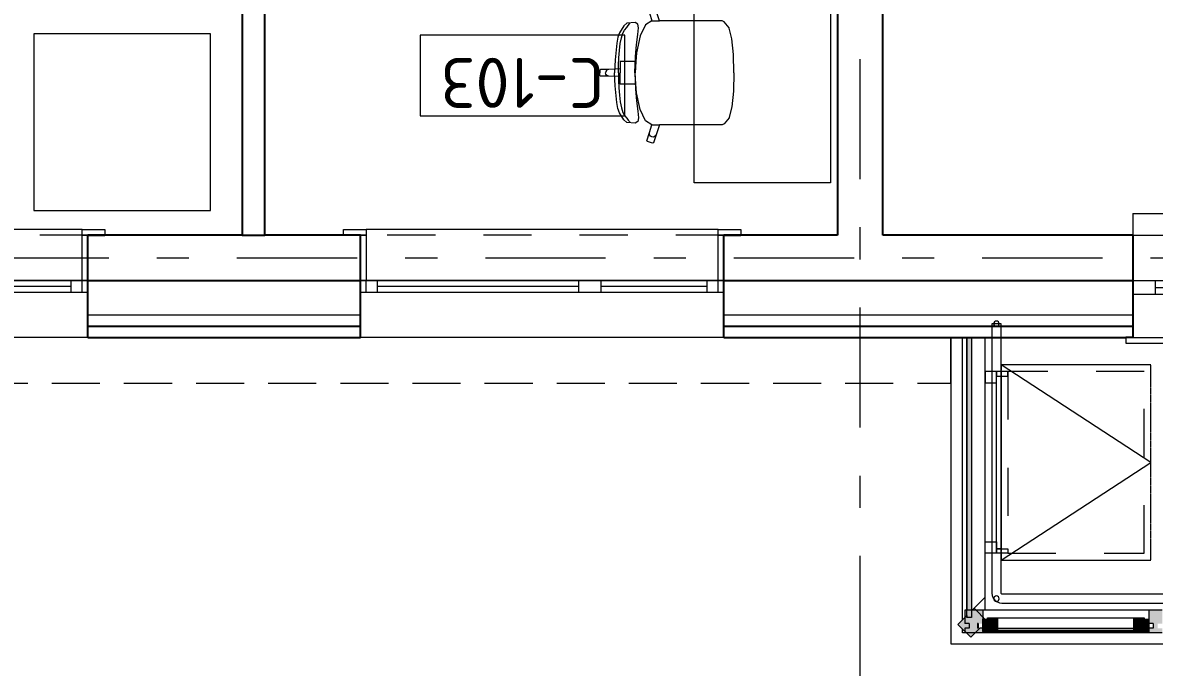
# Model space of a CAD drawing. Header units: millimetres. Extents: x 18162 to 3540582, y 72188 to 247925.
# Drawn here: x 659825 to 664806, y 76843 to 79682 of the extents above; entities that cross this region are included whole.
import ezdxf
from ezdxf.enums import TextEntityAlignment as Align

# ---------------------------------------------------------------- set-up
doc = ezdxf.new("R2010")
doc.units = ezdxf.units.MM
doc.header["$MEASUREMENT"] = 0
doc.set_wipeout_variables(frame=1)
for name, pattern in [('Dashed', [423.333333, 211.666667, -211.666667]), ('Double Dashed', [1093.611073, 529.166651, -211.666656, 141.111112, -211.666656]), ('Hidden Line', [317.5, 211.666667, -105.833333]), ('STYLE_01', [0.416641, 0.208282, -0.208359]), ('Wipeout_Contour', [1000, 0, -1000])]:
    doc.linetypes.add(name, pattern=pattern)
for name, color, linetype in [('Archicad Windows', 7, 'Continuous'), ('Archicad Zone Stamps', 7, 'Continuous'), ('Drawing & Figure', 7, 'Continuous'), ('Finish - Wall', 7, 'Continuous'), ('Interior - Furniture', 7, 'Continuous'), ('Interior - Stair & Railing', 7, 'Continuous'), ('Model Unit - Zone A', 7, 'Continuous'), ('Structural - Bearing', 7, 'Continuous'), ('Structural - Grid', 7, 'Continuous')]:
    doc.layers.add(name, color=color, linetype=linetype)
doc.styles.add('GENERATED_STYLE_2', font='')
doc.styles.add('GENERATED_STYLE_3', font='', dxfattribs={"width": 0.8})
doc.styles.get('GENERATED_STYLE_2').set_extended_font_data('ISOCPEUR MON')
doc.styles.get('GENERATED_STYLE_3').set_extended_font_data('ISOCPEUR MON')

# ---------------------------------------------------------------- blocks, each defined once
blk = doc.blocks.new('Унтлагын өрөө_C-103_77_3', base_point=(662024.8, 80483.1))
at = {"layer": 'Archicad Zone Stamps', "color": 7, "linetype": 'Continuous', "lineweight": 5}
for p, q in [((662474.8, 79626.1), (661574.8, 79626.1)), ((661574.8, 79626.1), (661574.8, 79271.3)), ((662474.8, 79271.3), (662474.8, 79626.1)), ((661574.8, 79271.3), (662474.8, 79271.3))]:
    blk.add_line(p, q, dxfattribs=at)
at = {"layer": 'Archicad Zone Stamps', "color": 7, "lineweight": 5, "style": 'GENERATED_STYLE_2'}
for tag, p in [('DUMMY_861', (661662.5, 79306.8)), ('ROOM_NUMBER', (662024.8, 79306.8))]:
    blk.add_attdef(tag, text='', height=220, rotation=180, dxfattribs=at).set_placement(p, align=Align.TOP_CENTER)
blk = doc.blocks.new('Window with Sidelight 27[51]_3', base_point=(636137.8, 0))
at = {"layer": 'Archicad Windows', "color": 7, "linetype": 'Continuous', "lineweight": 13}
for p, q in [((661236.3, 78745.7), (661236.3, 78770.7)), ((661236.3, 78770.7), (661336.3, 78770.7)), ((662886.3, 78770.7), (661336.3, 78770.7)), ((661336.3, 78770.7), (661336.3, 78745.7)), ((662886.3, 78770.7), (662986.3, 78770.7)), ((662886.3, 78745.7), (662886.3, 78770.7)), ((662986.3, 78770.7), (662986.3, 78745.7)), ((661336.3, 78745.7), (661236.3, 78745.7)), ((661311.3, 78745.7), (661236.3, 78745.7)), ((661311.3, 78745.7), (661236.3, 78745.7)), ((661311.3, 78545.7), (661311.3, 78745.7)), ((661311.3, 78745.7), (661336.3, 78745.7)), ((661311.3, 78545.7), (661311.3, 78745.7)), ((661311.3, 78545.7), (661311.3, 78745.7)), ((661336.3, 78745.7), (661336.3, 78545.7)), ((662886.3, 78545.7), (662886.3, 78745.7)), ((662886.3, 78745.7), (662911.3, 78745.7)), ((662986.3, 78745.7), (662886.3, 78745.7)), ((662911.3, 78745.7), (662911.3, 78545.7)), ((662911.3, 78545.7), (662911.3, 78745.7)), ((662911.3, 78545.7), (662911.3, 78745.7)), ((662911.3, 78745.7), (662986.3, 78745.7)), ((662911.3, 78745.7), (662986.3, 78745.7)), ((661336.3, 78545.7), (661311.3, 78545.7)), ((661336.3, 78545.7), (661311.3, 78545.7)), ((661311.3, 78495.7), (661311.3, 78545.7)), ((661311.3, 78495.7), (661311.3, 78545.7)), ((661386.3, 78545.7), (661336.3, 78545.7)), ((661336.3, 78495.7), (661336.3, 78545.7)), ((661386.3, 78495.7), (661386.3, 78545.7)), ((662271.3, 78545.7), (661386.3, 78545.7)), ((662271.3, 78520.7), (661386.3, 78520.7)), ((662321.3, 78545.7), (662271.3, 78545.7)), ((662271.3, 78545.7), (662271.3, 78495.7)), ((662371.3, 78545.7), (662321.3, 78545.7)), ((662371.3, 78495.7), (662371.3, 78545.7)), ((662836.3, 78545.7), (662371.3, 78545.7)), ((662836.3, 78520.7), (662371.3, 78520.7)), ((662886.3, 78545.7), (662836.3, 78545.7)), ((662836.3, 78545.7), (662836.3, 78495.7)), ((662911.3, 78545.7), (662886.3, 78545.7)), ((662911.3, 78545.7), (662886.3, 78545.7)), ((662886.3, 78495.7), (662886.3, 78545.7)), ((662911.3, 78495.7), (662911.3, 78545.7)), ((662911.3, 78495.7), (662911.3, 78545.7)), ((661311.3, 78495.7), (661336.3, 78495.7)), ((661311.3, 78395.7), (661311.3, 78495.7)), ((661336.3, 78495.7), (661386.3, 78495.7)), ((661386.3, 78495.7), (662271.3, 78495.7)), ((662271.3, 78495.7), (662321.3, 78495.7)), ((662321.3, 78495.7), (662371.3, 78495.7)), ((662371.3, 78495.7), (662836.3, 78495.7)), ((662836.3, 78495.7), (662886.3, 78495.7)), ((662886.3, 78495.7), (662911.3, 78495.7)), ((662911.3, 78395.7), (662911.3, 78495.7)), ((661311.3, 78345.7), (661311.3, 78395.7)), ((662911.3, 78345.7), (662911.3, 78395.7)), ((661311.3, 78295.7), (661311.3, 78345.7)), ((662911.3, 78295.7), (662911.3, 78345.7)), ((662911.3, 78295.7), (661311.3, 78295.7))]:
    blk.add_line(p, q, dxfattribs=at)
at = {"layer": 'Archicad Windows', "color": 7, "linetype": 'Dashed', "lineweight": 13}
blk.add_line((662911.3, 78745.7), (661311.3, 78745.7), dxfattribs=at)
blk = doc.blocks.new('Window with Sidelight 27[52]_3', base_point=(636137.8, 0))
at = {"layer": 'Archicad Windows', "color": 7, "linetype": 'Continuous', "lineweight": 13}
for p, q in [((657836.3, 78745.7), (657836.3, 78770.7)), ((657836.3, 78770.7), (657936.3, 78770.7)), ((660086.3, 78770.7), (657936.3, 78770.7)), ((657936.3, 78770.7), (657936.3, 78745.7)), ((660086.3, 78770.7), (660186.3, 78770.7)), ((660086.3, 78745.7), (660086.3, 78770.7)), ((660186.3, 78770.7), (660186.3, 78745.7)), ((657936.3, 78745.7), (657836.3, 78745.7)), ((657911.3, 78745.7), (657836.3, 78745.7)), ((657911.3, 78745.7), (657836.3, 78745.7)), ((657911.3, 78545.7), (657911.3, 78745.7)), ((657911.3, 78745.7), (657936.3, 78745.7)), ((657911.3, 78545.7), (657911.3, 78745.7)), ((657911.3, 78545.7), (657911.3, 78745.7)), ((657936.3, 78745.7), (657936.3, 78545.7)), ((660086.3, 78545.7), (660086.3, 78745.7)), ((660086.3, 78745.7), (660111.3, 78745.7)), ((660186.3, 78745.7), (660086.3, 78745.7)), ((660111.3, 78745.7), (660111.3, 78545.7)), ((660111.3, 78545.7), (660111.3, 78745.7)), ((660111.3, 78545.7), (660111.3, 78745.7)), ((660111.3, 78745.7), (660186.3, 78745.7)), ((660111.3, 78745.7), (660186.3, 78745.7)), ((657936.3, 78545.7), (657911.3, 78545.7)), ((657936.3, 78545.7), (657911.3, 78545.7)), ((657911.3, 78495.7), (657911.3, 78545.7)), ((657911.3, 78495.7), (657911.3, 78545.7)), ((657986.3, 78545.7), (657936.3, 78545.7)), ((657936.3, 78495.7), (657936.3, 78545.7)), ((657986.3, 78495.7), (657986.3, 78545.7)), ((659446.3, 78545.7), (657986.3, 78545.7)), ((659446.3, 78520.7), (657986.3, 78520.7)), ((659496.3, 78545.7), (659446.3, 78545.7)), ((659446.3, 78545.7), (659446.3, 78495.7)), ((659546.3, 78545.7), (659496.3, 78545.7)), ((659546.3, 78495.7), (659546.3, 78545.7)), ((660036.3, 78545.7), (659546.3, 78545.7)), ((660036.3, 78520.7), (659546.3, 78520.7)), ((660086.3, 78545.7), (660036.3, 78545.7)), ((660036.3, 78545.7), (660036.3, 78495.7)), ((660111.3, 78545.7), (660086.3, 78545.7)), ((660111.3, 78545.7), (660086.3, 78545.7)), ((660086.3, 78495.7), (660086.3, 78545.7)), ((660111.3, 78495.7), (660111.3, 78545.7)), ((660111.3, 78495.7), (660111.3, 78545.7)), ((657911.3, 78495.7), (657936.3, 78495.7)), ((657911.3, 78395.7), (657911.3, 78495.7)), ((657936.3, 78495.7), (657986.3, 78495.7)), ((657986.3, 78495.7), (659446.3, 78495.7)), ((659446.3, 78495.7), (659496.3, 78495.7)), ((659496.3, 78495.7), (659546.3, 78495.7)), ((659546.3, 78495.7), (660036.3, 78495.7)), ((660036.3, 78495.7), (660086.3, 78495.7)), ((660086.3, 78495.7), (660111.3, 78495.7)), ((660111.3, 78395.7), (660111.3, 78495.7)), ((657911.3, 78345.7), (657911.3, 78395.7)), ((660111.3, 78345.7), (660111.3, 78395.7)), ((657911.3, 78295.7), (657911.3, 78345.7)), ((660111.3, 78295.7), (660111.3, 78345.7)), ((660111.3, 78295.7), (657911.3, 78295.7))]:
    blk.add_line(p, q, dxfattribs=at)
at = {"layer": 'Archicad Windows', "color": 7, "linetype": 'Dashed', "lineweight": 13}
blk.add_line((660111.3, 78745.7), (657911.3, 78745.7), dxfattribs=at)
blk = doc.blocks.new('Terrace Door 01 27[53]_3', base_point=(636137.8, 0))
at = {"layer": 'Archicad Windows', "color": 7, "linetype": 'Continuous', "lineweight": 13}
for p, q in [((666831.3, 78565.7), (666831.3, 79255.7)), ((664711.3, 78840.7), (666061.3, 78840.7)), ((664711.3, 78840.7), (664711.3, 78745.7)), ((666061.3, 78840.7), (666061.3, 78545.7)), ((666911.3, 78840.7), (666061.3, 78840.7)), ((666911.3, 78840.7), (666911.3, 78745.7)), ((666221.3, 78505.7), (666221.3, 78565.7)), ((666751.3, 78505.7), (666751.3, 78565.7)), ((664711.3, 78545.7), (664811.3, 78545.7)), ((664711.3, 78545.7), (664711.3, 78485.7)), ((664811.3, 78485.7), (664811.3, 78545.7)), ((664811.3, 78545.7), (666061.3, 78545.7)), ((664811.3, 78515.7), (666061.3, 78515.7)), ((666061.3, 78485.7), (666061.3, 78545.7)), ((666061.3, 78545.7), (666141.3, 78545.7)), ((666221.3, 78535.7), (666751.3, 78535.7)), ((666911.3, 78545.7), (666831.3, 78545.7)), ((666911.3, 78545.7), (666911.3, 78485.7)), ((664711.3, 78485.7), (666911.3, 78485.7)), ((666061.3, 78485.7), (666061.3, 78270.7)), ((666061.3, 78485.7), (666061.3, 78270.7)), ((666161.3, 78485.7), (666161.3, 78505.7)), ((666811.3, 78485.7), (666811.3, 78505.7)), ((664681.3, 78295.7), (664681.3, 78270.7)), ((664681.3, 78270.7), (666061.3, 78270.7)), ((666941.3, 78270.7), (666061.3, 78270.7)), ((666941.3, 78295.7), (666941.3, 78270.7))]:
    blk.add_line(p, q, dxfattribs=at)
at = {"layer": 'Archicad Windows', "color": 7, "linetype": 'Dashed', "lineweight": 13}
for p, q in [((664711.3, 78745.7), (666061.3, 78745.7)), ((664711.3, 78295.7), (666061.3, 78295.7))]:
    blk.add_line(p, q, dxfattribs=at)
at = {"layer": 'Archicad Windows', "color": 7, "linetype": 'Continuous', "lineweight": 13, "flags": 128}
for points in [[(666141.3, 78505.7), (666141.3, 78565.7), (666221.3, 78565.7), (666221.3, 78505.7)], [(666221.3, 78505.7), (666221.3, 78565.7), (666751.3, 78565.7), (666751.3, 78505.7)], [(666751.3, 78505.7), (666751.3, 78565.7), (666831.3, 78565.7), (666831.3, 78505.7)]]:
    blk.add_lwpolyline(points, close=True, dxfattribs=at)
at = {"layer": 'Archicad Windows', "color": 7, "linetype": 'Continuous', "lineweight": 13}
blk.add_arc((666831.3, 78565.7), 690, 90, 180, dxfattribs=at)
blk = doc.blocks.new('Office Workstation Solo 27[301]_3', base_point=(663381.3, 79945.7))
at = {"layer": 'Interior - Furniture', "color": 7, "linetype": 'Continuous', "lineweight": 5}
for p, q in [((662574.7, 79763.2), (662572.7, 79759.4)), ((662572.7, 79759.4), (662584.1, 79724)), ((662597.4, 79770.7), (662574.7, 79763.2)), ((662601.2, 79768.7), (662597.4, 79770.7)), ((662612.6, 79733.3), (662601.2, 79768.7)), ((662585, 79735.5), (662583.5, 79729.8)), ((662583.5, 79729.8), (662584.1, 79724)), ((662584.1, 79724), (662593.8, 79689.8)), ((662588.6, 79740.1), (662585, 79735.5)), ((662593.7, 79743), (662588.6, 79740.1)), ((662599.5, 79743.7), (662593.7, 79743)), ((662605.2, 79742.1), (662599.5, 79743.7)), ((662609.7, 79738.5), (662605.2, 79742.1)), ((662612.6, 79733.3), (662609.7, 79738.5)), ((662628.3, 79689.9), (662612.6, 79733.3)), ((662471.6, 79668.2), (662451.5, 79637.2)), ((662484.8, 79678.8), (662471.6, 79668.2)), ((662474, 79648.7), (662484, 79660.4)), ((662484, 79660.4), (662490.2, 79669.4)), ((662520.9, 79682.1), (662484.8, 79678.8)), ((662490.2, 79669.4), (662495.3, 79675.7)), ((662495.3, 79675.7), (662498, 79679.4)), ((662532.4, 79675.4), (662520.9, 79682.1)), ((662535.5, 79658.1), (662532.4, 79675.4)), ((662566, 79672.5), (662542.2, 79622.8)), ((662593.8, 79689.8), (662566, 79672.5)), ((662594, 79689.9), (662593.8, 79689.8)), ((662594, 79689.9), (662628.3, 79689.9)), ((662837.4, 79689.9), (662628.3, 79689.9)), ((662873.5, 79689.9), (662837.4, 79689.9)), ((662904.5, 79689.9), (662873.5, 79689.9)), ((662913.1, 79685.4), (662904.5, 79689.9)), ((662934.3, 79658.6), (662913.1, 79685.4)), ((662935.1, 79656.5), (662934.3, 79658.6)), ((662444.3, 79617.3), (662439.5, 79591.4)), ((662451.5, 79637.2), (662444.3, 79617.3)), ((662455.1, 79589.2), (662460, 79615.1)), ((662460, 79615.1), (662466.3, 79635.5)), ((662466.3, 79635.5), (662474, 79648.7)), ((662542.2, 79622.8), (662526.3, 79548.4)), ((662527, 79583.9), (662532.9, 79629.2)), ((662532.9, 79629.2), (662535.5, 79658.1)), ((662945.8, 79610.5), (662935.1, 79656.5)), ((662953, 79541.8), (662945.8, 79610.5)), ((662439.5, 79591.4), (662432.5, 79518.2)), ((662448.8, 79526.8), (662451.4, 79559.2)), ((662451.4, 79559.2), (662455.1, 79589.2)), ((662522.4, 79533), (662527, 79583.9)), ((662432.5, 79518.2), (662430.3, 79460.7)), ((662447.4, 79493.4), (662448.8, 79526.8)), ((662485.2, 79511), (662455.3, 79511)), ((662455.3, 79511), (662455.3, 79477.6)), ((662523.9, 79511), (662485.2, 79511)), ((662520.1, 79460.7), (662522.4, 79533)), ((662523.9, 79511), (662520.7, 79460.7)), ((662526.3, 79548.4), (662523.9, 79511)), ((662953.1, 79540.7), (662953, 79541.8)), ((662955.5, 79460.7), (662953.1, 79540.7)), ((662368.5, 79475.8), (662365.5, 79472.7)), ((662365.5, 79472.7), (662365.5, 79460.7)), ((662365.5, 79448.6), (662365.5, 79460.7)), ((662405.4, 79475.8), (662368.5, 79475.8)), ((662391.6, 79466.4), (662390.5, 79460.7)), ((662391.6, 79454.9), (662390.5, 79460.7)), ((662394.9, 79471.3), (662391.6, 79466.4)), ((662399.7, 79474.6), (662394.9, 79471.3)), ((662405.4, 79475.8), (662399.7, 79474.6)), ((662455.3, 79477.6), (662405.4, 79475.8)), ((662432.5, 79403.2), (662430.3, 79460.7)), ((662446.9, 79460.7), (662447.4, 79493.4)), ((662446.9, 79460.7), (662447.4, 79428)), ((662455.3, 79477.6), (662455.3, 79460.7)), ((662455.3, 79443.8), (662455.3, 79460.7)), ((662520.1, 79460.7), (662522.4, 79388.4)), ((662523.9, 79410.4), (662520.7, 79460.7)), ((662955.5, 79460.7), (662953.1, 79380.6)), ((662368.5, 79445.6), (662365.5, 79448.6)), ((662405.4, 79445.6), (662368.5, 79445.6)), ((662394.9, 79450), (662391.6, 79454.9)), ((662399.7, 79446.7), (662394.9, 79450)), ((662405.4, 79445.6), (662399.7, 79446.7)), ((662455.3, 79443.8), (662405.4, 79445.6)), ((662447.4, 79428), (662448.8, 79394.6)), ((662455.3, 79410.4), (662455.3, 79443.8)), ((662485.2, 79410.4), (662455.3, 79410.4)), ((662523.9, 79410.4), (662485.2, 79410.4)), ((662526.3, 79372.9), (662523.9, 79410.4)), ((662439.5, 79330), (662432.5, 79403.2)), ((662448.8, 79394.6), (662451.4, 79362.1)), ((662451.4, 79362.1), (662455.1, 79332.2)), ((662522.4, 79388.4), (662527, 79337.4)), ((662542.2, 79298.6), (662526.3, 79372.9)), ((662953, 79379.6), (662945.8, 79310.8)), ((662953.1, 79380.6), (662953, 79379.6)), ((662444.3, 79304.1), (662439.5, 79330)), ((662455.1, 79332.2), (662460, 79306.2)), ((662527, 79337.4), (662532.9, 79292.1)), ((662945.8, 79310.8), (662935.1, 79264.9)), ((662451.5, 79284.1), (662444.3, 79304.1)), ((662471.6, 79253.1), (662451.5, 79284.1)), ((662460, 79306.2), (662466.3, 79285.9)), ((662466.3, 79285.9), (662474, 79272.7)), ((662474, 79272.7), (662484, 79260.9)), ((662484, 79260.9), (662490.2, 79251.9)), ((662535.5, 79263.2), (662532.4, 79246)), ((662532.9, 79292.1), (662535.5, 79263.2)), ((662566, 79248.9), (662542.2, 79298.6)), ((662934.3, 79262.8), (662913.1, 79235.9)), ((662935.1, 79264.9), (662934.3, 79262.8)), ((662484.8, 79242.6), (662471.6, 79253.1)), ((662520.9, 79239.3), (662484.8, 79242.6)), ((662490.2, 79251.9), (662495.3, 79245.7)), ((662495.3, 79245.7), (662498, 79241.9)), ((662532.4, 79246), (662520.9, 79239.3)), ((662593.8, 79231.5), (662566, 79248.9)), ((662584.1, 79197.4), (662593.8, 79231.5)), ((662594, 79231.4), (662593.8, 79231.5)), ((662594, 79231.4), (662628.3, 79231.4)), ((662628.3, 79231.4), (662612.6, 79188)), ((662837.4, 79231.4), (662628.3, 79231.4)), ((662873.5, 79231.4), (662837.4, 79231.4)), ((662904.5, 79231.4), (662873.5, 79231.4)), ((662913.1, 79235.9), (662904.5, 79231.4)), ((662572.7, 79161.9), (662584.1, 79197.4)), ((662574.7, 79158.1), (662572.7, 79161.9)), ((662583.5, 79191.5), (662584.1, 79197.4)), ((662585, 79185.8), (662583.5, 79191.5)), ((662588.6, 79181.2), (662585, 79185.8)), ((662593.7, 79178.3), (662588.6, 79181.2)), ((662599.5, 79177.6), (662593.7, 79178.3)), ((662605.2, 79179.2), (662599.5, 79177.6)), ((662612.6, 79188), (662601.2, 79152.6)), ((662609.7, 79182.9), (662605.2, 79179.2)), ((662612.6, 79188), (662609.7, 79182.9)), ((662597.4, 79150.7), (662574.7, 79158.1)), ((662601.2, 79152.6), (662597.4, 79150.7))]:
    blk.add_line(p, q, dxfattribs=at)
at = {"layer": 'Interior - Furniture', "color": 7, "linetype": 'Continuous', "lineweight": 5, "flags": 128}
blk.add_lwpolyline([(663381.3, 79945.7), (663381.3, 78975.7), (662781.3, 78975.7), (662781.3, 79945.7)], close=True, dxfattribs=at)
blk = doc.blocks.new('Coffee Table 04 27[306]_3', base_point=(659873.2, 78855.2))
at = {"layer": 'Interior - Furniture', "color": 7, "linetype": 'Continuous', "lineweight": 5, "flags": 128}
blk.add_lwpolyline([(659873.2, 78855.2), (660651, 78855.2), (660651, 79633), (659873.2, 79633)], close=True, dxfattribs=at)
blk = doc.blocks.new('Standard grid marker[328]_3', base_point=(654300.1, 78645.7))
at = {"layer": 'Structural - Grid', "color": 13, "linetype": 'Double Dashed', "lineweight": 13}
blk.add_line((655300.1, 78645.7), (689862.2, 78645.7), dxfattribs=at)
at = {"layer": 'Structural - Grid', "color": 13, "lineweight": 13, "style": 'GENERATED_STYLE_3'}
blk.add_attdef('AC_MarkerText_1', text='', height=250, rotation=180, dxfattribs=at).set_placement((691162.2, 78520.7), align=Align.TOP_CENTER)
blk = doc.blocks.new('Standard grid marker[335]_3', base_point=(663511.3, 72524.1))
at = {"layer": 'Structural - Grid', "color": 13, "linetype": 'Double Dashed', "lineweight": 13}
blk.add_line((663511.3, 73524.1), (663511.3, 100185.5), dxfattribs=at)
at = {"layer": 'Structural - Grid', "color": 13, "lineweight": 13, "style": 'GENERATED_STYLE_3'}
blk.add_attdef('AC_MarkerText_1', text='', height=250, rotation=180, dxfattribs=at).set_placement((663511.3, 101360.5), align=Align.TOP_CENTER)

msp = doc.modelspace()

# ---------------------------------------------------------------- linework, layer by layer
at = {"layer": 'Drawing & Figure', "color": 7, "linetype": 'STYLE_01', "lineweight": 5}
msp.add_lwpolyline([(664131.3, 77315.7), (664791.3, 77315.7), (664791.3, 78175.7), (664131.3, 78175.7)], close=True, dxfattribs=at)
at = {"layer": 'Drawing & Figure', "color": 7, "linetype": 'Continuous', "lineweight": 5}
msp.add_lwpolyline([(664131.3, 77315.7), (664791.3, 77745.7), (664131.3, 78175.7)], dxfattribs=at)
for points in [[(664061.3, 78095.7), (664111.3, 78095.7), (664111.3, 78145.7), (664061.3, 78145.7)], [(664111.3, 78125.7), (664161.3, 78125.7), (664161.3, 78145.7), (664111.3, 78145.7)], [(664131.3, 77365.7), (664111.3, 77365.7), (664111.3, 78125.7), (664131.3, 78125.7)], [(664061.3, 77395.7), (664111.3, 77395.7), (664111.3, 77345.7), (664061.3, 77345.7)], [(664111.3, 77365.7), (664161.3, 77365.7), (664161.3, 77345.7), (664111.3, 77345.7)]]:
    msp.add_lwpolyline(points, close=True, dxfattribs=at)
at = {"layer": 'Drawing & Figure', "color": 7, "linetype": 'Dashed', "lineweight": 5}
msp.add_lwpolyline([(664161.3, 78145.7), (664161.3, 77345.7), (664761.3, 77345.7), (664761.3, 78145.7)], close=True, dxfattribs=at)
at = {"layer": 'Finish - Wall', "color": 7, "linetype": 'Continuous', "lineweight": 13}
msp.add_line((664061.3, 78355.7), (663961.3, 78355.7), dxfattribs=at)
at = {"layer": 'Interior - Stair & Railing', "color": 7, "linetype": 'Continuous', "lineweight": 13}
for p, q in [((664091.3, 77186.7), (664091.3, 77170.7)), ((664091.3, 77170.7), (664091.3, 77169.4)), ((664091.3, 77169.4), (664092.7, 77159)), ((664131.3, 77172), (664131.3, 77186.7)), ((664131.7, 77169.4), (664131.3, 77172)), ((664132.2, 77168.3), (664131.7, 77169.4)), ((664132.9, 77167.3), (664132.2, 77168.3)), ((664092.7, 77159), (664097.2, 77148.1)), ((664097.2, 77148.1), (664104.4, 77138.7)), ((664104.4, 77138.7), (664113.7, 77131.6)), ((664113.7, 77131.6), (664121.7, 77128.3)), ((664121.7, 77128.3), (664124.6, 77127)), ((664124.6, 77127), (664135, 77125.7)), ((664133.9, 77166.5), (664132.9, 77167.3)), ((664135.1, 77166), (664133.9, 77166.5)), ((664135, 77125.7), (664161.3, 77125.7)), ((664137.2, 77165.7), (664135.1, 77166)), ((664137.6, 77165.7), (664137.2, 77165.7)), ((664161.3, 77165.7), (664137.6, 77165.7)), ((664177.4, 77165.7), (664161.3, 77165.7)), ((664161.3, 77125.7), (664177.4, 77125.7)), ((667370.3, 77165.7), (664177.4, 77165.7)), ((664177.4, 77125.7), (667370.3, 77125.7))]:
    msp.add_line(p, q, dxfattribs=at)
at = {"layer": 'Interior - Stair & Railing', "color": 7, "linetype": 'Continuous', "lineweight": 13, "flags": 128}
msp.add_lwpolyline([(664111.3, 77157.7, 1), (664111.3, 77133.7, 1)], format="xyb", close=True, dxfattribs=at)
at = {"layer": 'Structural - Bearing', "color": 7, "linetype": 'Continuous', "lineweight": 13, "flags": 128}
for points in [[(656911.3, 96745.7), (656911.3, 78545.7), (687111.3, 78545.7), (687111.3, 96745.7), (673911.3, 96745.7), (673911.3, 92545.7), (671411.3, 92545.7), (671411.3, 96745.7)], [(671111.3, 76945.7), (663911.3, 76945.7), (663911.3, 78545.7), (671111.3, 78545.7)]]:
    msp.add_lwpolyline(points, close=True, dxfattribs=at)
at = {"layer": 'Structural - Bearing', "color": 7, "linetype": 'Hidden Line', "lineweight": 13, "flags": 128}
msp.add_lwpolyline([(656460.6, 78095.1), (663910.9, 78095.1)], dxfattribs=at)

# ---------------------------------------------------------------- block references
at = {"layer": 'Interior - Furniture', "color": 7, "linetype": 'Continuous', "lineweight": 5}
for name, p in [('Office Workstation Solo 27[301]_3', (663381.3, 79945.7)), ('Coffee Table 04 27[306]_3', (659873.2, 78855.2))]:
    msp.add_blockref(name, p, dxfattribs=at)
at = {"layer": 'Model Unit - Zone A', "color": 7, "linetype": 'Continuous', "lineweight": 5}
msp.add_blockref('Унтлагын өрөө_C-103_77_3', (662024.8, 80483.1), dxfattribs=at).add_auto_attribs({'ROOM_NUMBER': 'C-103'})

# ---------------------------------------------------------------- wipeouts: each hides what was drawn before it
at = {"color": 254, "linetype": 'Wipeout_Contour', "lineweight": 0, "ltscale": 2661348.820042235}
msp.add_wipeout([(661311.3, 78345.7), (660111.3, 78345.7), (660111.3, 78295.7), (661311.3, 78295.7)], dxfattribs=at).dxf.layer = 'Structural - Bearing'

# ---------------------------------------------------------------- next in the draw order: linework, layer by layer
at = {"layer": 'Structural - Bearing', "color": 7, "linetype": 'Continuous', "lineweight": 25, "flags": 128}
msp.add_lwpolyline([(660111.3, 78295.7), (661311.3, 78295.7)], dxfattribs=at)

# ---------------------------------------------------------------- next in the draw order: wipeouts: each hides what was drawn before it
at = {"color": 254, "linetype": 'Wipeout_Contour', "lineweight": 0, "ltscale": 3342515.93023103}
msp.add_wipeout([(664061.3, 77152.2), (664012.5, 77103.5), (664020.3, 77095.7), (664051.3, 77095.7), (664061.3, 77095.7)], dxfattribs=at).dxf.layer = 'Finish - Wall'
at = {"color": 254, "linetype": 'Wipeout_Contour', "lineweight": 0, "ltscale": 2673672.746989939}
msp.add_wipeout([(663970.1, 77004.5), (663961.3, 76995.7), (663971.3, 76995.7), (663971.3, 77003.2)], dxfattribs=at).dxf.layer = 'Finish - Wall'
at = {"color": 254, "linetype": 'Wipeout_Contour', "lineweight": 0, "ltscale": 2661372.370501043}
msp.add_wipeout([(660111.3, 78345.7), (661311.3, 78345.7), (661311.3, 78395.7), (660111.3, 78395.7)], dxfattribs=at).dxf.layer = 'Structural - Bearing'

# ---------------------------------------------------------------- next in the draw order: linework, layer by layer
at = {"layer": 'Structural - Bearing', "color": 7, "linetype": 'Continuous', "lineweight": 25}
for p, q in [((660111.3, 78345.7), (661311.3, 78345.7)), ((660111.3, 78295.7), (660111.3, 78345.7)), ((661311.3, 78295.7), (661311.3, 78345.7))]:
    msp.add_line(p, q, dxfattribs=at)

# ---------------------------------------------------------------- next in the draw order: wipeouts: each hides what was drawn before it
at = {"color": 254, "linetype": 'Wipeout_Contour', "lineweight": 0, "ltscale": 4012522.643834292}
msp.add_wipeout([(664051.3, 77095.7), (664051.3, 77064.7), (664069.1, 77046.9), (664057.9, 77035.7), (664781.3, 77035.7), (664781.3, 77095.7)], dxfattribs=at).dxf.layer = 'Finish - Wall'
at = {"color": 254, "linetype": 'Wipeout_Contour', "lineweight": 0, "ltscale": 2005244.628663859}
msp.add_wipeout([(663961.3, 76995.7), (663970.1, 77004.5), (663961.3, 77013.2)], dxfattribs=at).dxf.layer = 'Finish - Wall'
at = {"color": 254, "linetype": 'Wipeout_Contour', "lineweight": 0, "ltscale": 3992135.225475104}
msp.add_wipeout([(660111.3, 78395.7), (661311.3, 78395.7), (661311.3, 78495.7), (661311.3, 78545.7), (660111.3, 78545.7), (660111.3, 78495.7)], dxfattribs=at).dxf.layer = 'Structural - Bearing'

# ---------------------------------------------------------------- next in the draw order: linework, layer by layer
at = {"layer": 'Finish - Wall', "color": 7, "linetype": 'Continuous', "lineweight": 13}
for p, q in [((664841.3, 77095.7), (664781.3, 77095.7)), ((663971.3, 77015.7), (663971.3, 76995.7)), ((663991.3, 77015.7), (663971.3, 77015.7))]:
    msp.add_line(p, q, dxfattribs=at)
at = {"layer": 'Finish - Wall', "color": 7, "linetype": 'Continuous', "lineweight": 13, "flags": 128}
for points in [[(663961.3, 76995.7), (663961.3, 77013.2)], [(663971.3, 76995.7), (663961.3, 76995.7)]]:
    msp.add_lwpolyline(points, dxfattribs=at)
at = {"layer": 'Structural - Bearing', "color": 7, "linetype": 'Continuous', "lineweight": 25}
for p, q in [((660111.3, 78395.7), (660111.3, 78495.7)), ((661311.3, 78395.7), (661311.3, 78495.7)), ((660111.3, 78345.7), (660111.3, 78395.7)), ((661311.3, 78345.7), (661311.3, 78395.7))]:
    msp.add_line(p, q, dxfattribs=at)
at = {"layer": 'Structural - Bearing', "color": 7, "linetype": 'Continuous', "lineweight": 13}
msp.add_line((660111.3, 78395.7), (661311.3, 78395.7), dxfattribs=at)

# ---------------------------------------------------------------- next in the draw order: wipeouts: each hides what was drawn before it
at = {"color": 254, "linetype": 'Wipeout_Contour', "lineweight": 0, "ltscale": 3342718.676093851}
msp.add_wipeout([(664061.3, 78295.7), (664001.3, 78295.7), (664001.3, 77095.7), (664004.8, 77095.7), (664061.3, 77152.2)], dxfattribs=at).dxf.layer = 'Finish - Wall'
at = {"color": 254, "linetype": 'Wipeout_Contour', "lineweight": 0, "ltscale": 2675504.604782962}
msp.add_wipeout([(664801.3, 77035.7), (664051.3, 77035.7), (664051.3, 77015.7), (664801.3, 77015.7)], dxfattribs=at).dxf.layer = 'Finish - Wall'
at = {"color": 254, "linetype": 'Wipeout_Contour', "lineweight": 0, "ltscale": 2661502.191415018}
msp.add_wipeout([(661311.3, 78745.7), (660111.3, 78745.7), (660111.3, 78545.7), (661311.3, 78545.7)], dxfattribs=at).dxf.layer = 'Structural - Bearing'

# ---------------------------------------------------------------- next in the draw order: linework, layer by layer
at = {"layer": 'Finish - Wall', "color": 7, "linetype": 'Continuous', "lineweight": 13}
msp.add_line((664061.3, 78355.7), (664061.3, 78295.7), dxfattribs=at)
at = {"layer": 'Finish - Wall', "color": 7, "linetype": 'Continuous', "lineweight": 13, "flags": 128}
for points in [[(664061.3, 77152.2), (664061.3, 78295.7)], [(664061.3, 77095.7), (664061.3, 77152.2)], [(664781.3, 77095.7), (664051.3, 77095.7)]]:
    msp.add_lwpolyline(points, dxfattribs=at)
at = {"layer": 'Structural - Bearing', "color": 7, "linetype": 'Continuous', "lineweight": 25}
for p, q in [((660111.3, 78745.7), (660186.3, 78745.7)), ((660111.3, 78545.7), (660111.3, 78745.7)), ((661311.3, 78745.7), (661236.3, 78745.7)), ((661311.3, 78545.7), (661311.3, 78745.7)), ((660111.3, 78545.7), (661311.3, 78545.7)), ((660111.3, 78495.7), (660111.3, 78545.7)), ((661311.3, 78495.7), (661311.3, 78545.7))]:
    msp.add_line(p, q, dxfattribs=at)
at = {"layer": 'Structural - Bearing', "color": 7, "linetype": 'Continuous', "lineweight": 25, "flags": 128}
msp.add_lwpolyline([(661311.3, 78745.7), (660111.3, 78745.7)], dxfattribs=at)

# ---------------------------------------------------------------- next in the draw order: block references
at = {"layer": 'Archicad Windows', "color": 7, "linetype": 'Continuous', "lineweight": 13}
msp.add_blockref('Window with Sidelight 27[52]_3', (636137.8, 0), dxfattribs=at)

# ---------------------------------------------------------------- next in the draw order: wipeouts: each hides what was drawn before it
at = {"color": 254, "linetype": 'Wipeout_Contour', "lineweight": 0, "ltscale": 2674087.389449884}
msp.add_wipeout([(663981.3, 78295.7), (663981.3, 77095.7), (664001.3, 77095.7), (664001.3, 78295.7)], dxfattribs=at).dxf.layer = 'Finish - Wall'
at = {"color": 254, "linetype": 'Wipeout_Contour', "lineweight": 0, "ltscale": 2675455.659096751}
msp.add_wipeout([(664051.3, 77015.7), (664051.3, 76995.7), (664781.3, 76995.7), (664781.3, 77015.7)], dxfattribs=at).dxf.layer = 'Finish - Wall'

# ---------------------------------------------------------------- next in the draw order: hatches: boundary and pattern name
at = {"layer": 'Finish - Wall', "linetype": 'Continuous', "lineweight": 9}
msp.add_hatch(color=7, dxfattribs=at).paths.add_polyline_path([(664821.3, 77035.7), (664841.3, 77035.7), (664841.3, 77095.7), (664781.3, 77095.7), (664781.3, 77035.7), (664801.3, 77035.7), (664801.3, 77015.7), (664781.3, 77015.7), (664781.3, 76995.7), (664841.3, 76995.7), (664841.3, 77015.7), (664821.3, 77015.7)])

# ---------------------------------------------------------------- next in the draw order: linework, layer by layer
at = {"layer": 'Finish - Wall', "color": 7, "linetype": 'Continuous', "lineweight": 13}
for p, q in [((664781.3, 77095.7), (664781.3, 77035.7)), ((664801.3, 77035.7), (664781.3, 77035.7)), ((664801.3, 77035.7), (664801.3, 77015.7)), ((664781.3, 77015.7), (664781.3, 76995.7)), ((664801.3, 77015.7), (664781.3, 77015.7)), ((664841.3, 76995.7), (664781.3, 76995.7))]:
    msp.add_line(p, q, dxfattribs=at)
at = {"layer": 'Finish - Wall', "color": 7, "linetype": 'Continuous', "lineweight": 13, "flags": 128}
msp.add_lwpolyline([(664061.3, 77152.2), (664012.5, 77103.5)], dxfattribs=at)

# ---------------------------------------------------------------- next in the draw order: wipeouts: each hides what was drawn before it
at = {"color": 254, "linetype": 'Wipeout_Contour', "lineweight": 0, "ltscale": 4010863.459910129}
msp.add_wipeout([(663981.3, 78295.7), (663961.3, 78295.7), (663961.3, 77052.2), (663971.3, 77062.2), (663971.3, 77095.7), (663981.3, 77095.7)], dxfattribs=at).dxf.layer = 'Finish - Wall'
at = {"color": 254, "linetype": 'Wipeout_Contour', "lineweight": 0, "ltscale": 2673974.850352218}
msp.add_wipeout([(664031.3, 77035.7), (664031.3, 77015.7), (664051.3, 77015.7), (664051.3, 77035.7)], dxfattribs=at).dxf.layer = 'Finish - Wall'
at = {"color": 254, "linetype": 'Wipeout_Contour', "lineweight": 0, "ltscale": 2662986.432571231}
msp.add_wipeout([(660791.3, 82545.7), (660791.3, 78745.7), (660891.3, 78745.7), (660891.3, 82545.7)], dxfattribs=at).dxf.layer = 'Structural - Bearing'

# ---------------------------------------------------------------- next in the draw order: hatches: boundary and pattern name
at = {"layer": 'Finish - Wall', "linetype": 'Continuous', "lineweight": 9}
for points in [[(663981.3, 77072.2), (663941.8, 77032.7), (663998.4, 76976.2), (664037.9, 77015.7), (664027.9, 77015.7), (664027.9, 77035.7), (664057.9, 77035.7), (664069.1, 77046.9), (664012.5, 77103.5), (664001.3, 77092.2), (664001.3, 77062.2), (663981.3, 77062.2)], [(664031.3, 77035.7), (664051.3, 77035.7), (664051.3, 77095.7), (663971.3, 77095.7), (663971.3, 77035.7), (663991.3, 77035.7), (663991.3, 77015.7), (663971.3, 77015.7), (663971.3, 76995.7), (664051.3, 76995.7), (664051.3, 77015.7), (664031.3, 77015.7)]]:
    msp.add_hatch(color=7, dxfattribs=at).paths.add_polyline_path(points)

# ---------------------------------------------------------------- next in the draw order: linework, layer by layer
at = {"layer": 'Finish - Wall', "color": 7, "linetype": 'Continuous', "lineweight": 13}
for p, q in [((663981.3, 77072.2), (663941.8, 77032.7)), ((663971.3, 77095.7), (663971.3, 77035.7)), ((664051.3, 77095.7), (663971.3, 77095.7)), ((663981.3, 77072.2), (663981.3, 77062.2)), ((664012.5, 77103.5), (664001.3, 77092.2)), ((664001.3, 77092.2), (664001.3, 77062.2)), ((664012.5, 77103.5), (664069.1, 77046.9)), ((664051.3, 77095.7), (664051.3, 77035.7)), ((663941.8, 77032.7), (663998.4, 76976.2)), ((663991.3, 77035.7), (663971.3, 77035.7)), ((664001.3, 77062.2), (663981.3, 77062.2)), ((663991.3, 77035.7), (663991.3, 77015.7)), ((664027.9, 77035.7), (664027.9, 77015.7)), ((664031.3, 77035.7), (664027.9, 77035.7)), ((664031.3, 77035.7), (664031.3, 77015.7)), ((664057.9, 77035.7), (664051.3, 77035.7)), ((664069.1, 77046.9), (664057.9, 77035.7)), ((664051.3, 76995.7), (663971.3, 76995.7)), ((664037.9, 77015.7), (663998.4, 76976.2)), ((664031.3, 77015.7), (664027.9, 77015.7)), ((664051.3, 77015.7), (664037.9, 77015.7)), ((664051.3, 77015.7), (664051.3, 76995.7))]:
    msp.add_line(p, q, dxfattribs=at)
at = {"layer": 'Finish - Wall', "color": 7, "linetype": 'Continuous', "lineweight": 13, "flags": 128}
for points in [[(664051.3, 77035.7), (664051.3, 77015.7)], [(664057.9, 77035.7), (664781.3, 77035.7)], [(664051.3, 77015.7), (664781.3, 77015.7)], [(664781.3, 76995.7), (664051.3, 76995.7)]]:
    msp.add_lwpolyline(points, dxfattribs=at)
at = {"layer": 'Structural - Bearing', "color": 7, "linetype": 'Continuous', "lineweight": 25, "flags": 128}
for points in [[(660791.3, 82545.7), (660791.3, 78745.7)], [(660891.3, 78745.7), (660891.3, 82545.7)], [(660791.3, 78745.7), (660891.3, 78745.7)]]:
    msp.add_lwpolyline(points, dxfattribs=at)

# ---------------------------------------------------------------- next in the draw order: wipeouts: each hides what was drawn before it
at = {"color": 254, "linetype": 'Wipeout_Contour', "lineweight": 0, "ltscale": 2674371.002686897}
msp.add_wipeout([(664001.3, 78315.7), (663981.3, 78315.7), (663981.3, 78295.7), (664001.3, 78295.7)], dxfattribs=at).dxf.layer = 'Finish - Wall'

# ---------------------------------------------------------------- next in the draw order: hatches: boundary and pattern name
at = {"layer": 'Finish - Wall', "linetype": 'Continuous', "lineweight": 9}
msp.add_hatch(color=7, dxfattribs=at).paths.add_polyline_path([(664001.3, 78315.7), (664001.3, 78295.7), (664061.3, 78295.7), (664061.3, 78355.7), (663961.3, 78355.7), (663961.3, 78295.7), (663981.3, 78295.7), (663981.3, 78315.7)])
at = {"layer": 'Finish - Wall', "linetype": 'Continuous', "lineweight": 13}
msp.add_hatch(color=7, dxfattribs=at).paths.add_polyline_path([(663981.3, 78315.7), (663981.3, 77062.2), (664001.3, 77062.2), (664001.3, 78315.7)])

# ---------------------------------------------------------------- next in the draw order: linework, layer by layer
at = {"layer": 'Finish - Wall', "color": 7, "linetype": 'Continuous', "lineweight": 13}
for p, q in [((663961.3, 78355.7), (663961.3, 78295.7)), ((663981.3, 78315.7), (663981.3, 78295.7)), ((664001.3, 78315.7), (663981.3, 78315.7)), ((664001.3, 78315.7), (664001.3, 78295.7)), ((663981.3, 78295.7), (663961.3, 78295.7)), ((664061.3, 78295.7), (664001.3, 78295.7))]:
    msp.add_line(p, q, dxfattribs=at)
at = {"layer": 'Finish - Wall', "color": 7, "linetype": 'Continuous', "lineweight": 13, "flags": 128}
msp.add_lwpolyline([(663981.3, 78315.7), (664001.3, 78315.7), (664001.3, 77062.2), (663981.3, 77062.2)], close=True, dxfattribs=at)
for points in [[(663961.3, 77052.2), (663961.3, 78295.7)], [(664001.3, 78295.7), (663981.3, 78295.7)], [(663981.3, 78295.7), (663981.3, 77095.7)], [(664001.3, 78295.7), (664001.3, 77095.7)]]:
    msp.add_lwpolyline(points, dxfattribs=at)

# ---------------------------------------------------------------- next in the draw order: wipeouts: each hides what was drawn before it
at = {"color": 254, "linetype": 'Wipeout_Contour', "lineweight": 0, "ltscale": 2675468.325766313}
msp.add_wipeout([(664116.3, 77005.7), (664716.3, 77005.7), (664716.3, 77060.7), (664116.3, 77060.7)], dxfattribs=at).dxf.layer = 'Archicad Windows'

# ---------------------------------------------------------------- next in the draw order: linework, layer by layer
at = {"layer": 'Archicad Windows', "color": 7, "linetype": 'Continuous', "lineweight": 13}
msp.add_line((664116.3, 77060.7), (664716.3, 77060.7), dxfattribs=at)

# ---------------------------------------------------------------- next in the draw order: wipeouts: each hides what was drawn before it
at = {"color": 254, "linetype": 'Wipeout_Contour', "lineweight": 0, "ltscale": 2675454.50634389}
msp.add_wipeout([(664736.3, 77000.7), (664736.3, 77005.7), (664096.3, 77005.7), (664096.3, 77000.7)], dxfattribs=at).dxf.layer = 'Archicad Windows'
at = {"color": 254, "linetype": 'Wipeout_Contour', "lineweight": 0, "ltscale": 2673663.025659893}
msp.add_wipeout([(662911.3, 78345.7), (662911.3, 78295.7), (664711.3, 78295.7), (664711.3, 78345.7)], dxfattribs=at).dxf.layer = 'Structural - Bearing'

# ---------------------------------------------------------------- next in the draw order: hatches: boundary and pattern name
at = {"layer": 'Archicad Windows', "linetype": 'Continuous', "lineweight": 9}
for points in [[(664051.3, 77055.7), (664051.3, 77000.7), (664096.3, 77000.7), (664096.3, 77005.7), (664071.3, 77005.7), (664071.3, 77055.7)], [(664071.3, 77060.7), (664071.3, 77005.7), (664116.3, 77005.7), (664116.3, 77060.7)], [(664761.3, 77005.7), (664761.3, 77060.7), (664716.3, 77060.7), (664716.3, 77005.7)], [(664781.3, 77000.7), (664781.3, 77055.7), (664761.3, 77055.7), (664761.3, 77005.7), (664736.3, 77005.7), (664736.3, 77000.7)]]:
    msp.add_hatch(color=7, dxfattribs=at).paths.add_polyline_path(points)

# ---------------------------------------------------------------- next in the draw order: linework, layer by layer
at = {"layer": 'Archicad Windows', "color": 7, "linetype": 'Continuous', "lineweight": 13}
for p, q in [((664116.3, 77015.7), (664716.3, 77015.7)), ((664716.3, 77005.7), (664116.3, 77005.7))]:
    msp.add_line(p, q, dxfattribs=at)
at = {"layer": 'Archicad Windows', "color": 7, "linetype": 'Continuous', "lineweight": 13, "flags": 128}
for points in [[(664051.3, 77055.7), (664071.3, 77055.7), (664071.3, 77005.7), (664096.3, 77005.7), (664096.3, 77000.7), (664051.3, 77000.7)], [(664071.3, 77060.7), (664116.3, 77060.7), (664116.3, 77005.7), (664071.3, 77005.7)], [(664761.3, 77005.7), (664716.3, 77005.7), (664716.3, 77060.7), (664761.3, 77060.7)], [(664781.3, 77000.7), (664736.3, 77000.7), (664736.3, 77005.7), (664761.3, 77005.7), (664761.3, 77055.7), (664781.3, 77055.7)], [(664736.3, 77000.7), (664096.3, 77000.7), (664096.3, 77005.7), (664736.3, 77005.7)]]:
    msp.add_lwpolyline(points, close=True, dxfattribs=at)
at = {"layer": 'Structural - Bearing', "color": 7, "linetype": 'Continuous', "lineweight": 25}
msp.add_line((664711.3, 78295.7), (664681.3, 78295.7), dxfattribs=at)
at = {"layer": 'Structural - Bearing', "color": 7, "linetype": 'Hidden Line', "lineweight": 13, "flags": 128}
for points in [[(663910.9, 78295.1), (656660.6, 78295.1)], [(663910.9, 78095.1), (663910.9, 78295.1)]]:
    msp.add_lwpolyline(points, dxfattribs=at)
at = {"layer": 'Structural - Bearing', "color": 7, "linetype": 'Continuous', "lineweight": 25, "flags": 128}
msp.add_lwpolyline([(662911.3, 78295.7), (664681.3, 78295.7)], dxfattribs=at)

# ---------------------------------------------------------------- next in the draw order: wipeouts: each hides what was drawn before it
at = {"color": 254, "linetype": 'Wipeout_Contour', "lineweight": 0, "ltscale": 2673686.467553119}
msp.add_wipeout([(662911.3, 78345.7), (664711.3, 78345.7), (664711.3, 78395.7), (662911.3, 78395.7)], dxfattribs=at).dxf.layer = 'Structural - Bearing'

# ---------------------------------------------------------------- next in the draw order: linework, layer by layer
at = {"layer": 'Interior - Stair & Railing', "color": 7, "linetype": 'Continuous', "lineweight": 13}
for p, q in [((664091.3, 78355.7), (664091.3, 77186.7)), ((664131.3, 78355.7), (664091.3, 78355.7)), ((664131.3, 77186.7), (664131.3, 78355.7))]:
    msp.add_line(p, q, dxfattribs=at)
at = {"layer": 'Interior - Stair & Railing', "color": 7, "linetype": 'Continuous', "lineweight": 13, "flags": 128}
msp.add_lwpolyline([(664123.3, 78355.7, 1), (664099.3, 78355.7, 1)], format="xyb", close=True, dxfattribs=at)
at = {"layer": 'Structural - Bearing', "color": 7, "linetype": 'Continuous', "lineweight": 25}
for p, q in [((662911.3, 78345.7), (664711.3, 78345.7)), ((662911.3, 78295.7), (662911.3, 78345.7))]:
    msp.add_line(p, q, dxfattribs=at)

# ---------------------------------------------------------------- next in the draw order: wipeouts: each hides what was drawn before it
at = {"color": 254, "linetype": 'Wipeout_Contour', "lineweight": 0, "ltscale": 3341276.437587662}
msp.add_wipeout([(662911.3, 78395.7), (664711.3, 78395.7), (664711.3, 78545.7), (662911.3, 78545.7), (662911.3, 78495.7)], dxfattribs=at).dxf.layer = 'Structural - Bearing'

# ---------------------------------------------------------------- next in the draw order: linework, layer by layer
at = {"layer": 'Structural - Bearing', "color": 7, "linetype": 'Continuous', "lineweight": 25}
for p, q in [((662911.3, 78395.7), (662911.3, 78495.7)), ((662911.3, 78345.7), (662911.3, 78395.7))]:
    msp.add_line(p, q, dxfattribs=at)
at = {"layer": 'Structural - Bearing', "color": 7, "linetype": 'Continuous', "lineweight": 13}
msp.add_line((662911.3, 78395.7), (664711.3, 78395.7), dxfattribs=at)

# ---------------------------------------------------------------- next in the draw order: wipeouts: each hides what was drawn before it
at = {"color": 254, "linetype": 'Wipeout_Contour', "lineweight": 0, "ltscale": 2673815.690779389}
msp.add_wipeout([(662911.3, 78745.7), (662911.3, 78545.7), (664711.3, 78545.7), (664711.3, 78745.7)], dxfattribs=at).dxf.layer = 'Structural - Bearing'

# ---------------------------------------------------------------- next in the draw order: linework, layer by layer
at = {"layer": 'Structural - Bearing', "color": 7, "linetype": 'Continuous', "lineweight": 25}
for p, q in [((662911.3, 78745.7), (662986.3, 78745.7)), ((662911.3, 78545.7), (662911.3, 78745.7)), ((664711.3, 78745.7), (664711.3, 78295.7)), ((662911.3, 78545.7), (664711.3, 78545.7)), ((662911.3, 78495.7), (662911.3, 78545.7))]:
    msp.add_line(p, q, dxfattribs=at)
at = {"layer": 'Structural - Bearing', "color": 7, "linetype": 'Continuous', "lineweight": 25, "flags": 128}
for points in [[(663411.3, 78745.7), (662911.3, 78745.7)], [(664711.3, 78745.7), (663611.3, 78745.7)]]:
    msp.add_lwpolyline(points, dxfattribs=at)
at = {"layer": 'Structural - Bearing', "color": 7, "linetype": 'Continuous', "lineweight": 25}
msp.add_point((664711.3, 78745.7), dxfattribs=at)

# ---------------------------------------------------------------- next in the draw order: block references
at = {"layer": 'Archicad Windows', "color": 7, "linetype": 'Continuous', "lineweight": 13}
for name in ['Terrace Door 01 27[53]_3', 'Window with Sidelight 27[51]_3']:
    msp.add_blockref(name, (636137.8, 0), dxfattribs=at)

# ---------------------------------------------------------------- next in the draw order: wipeouts: each hides what was drawn before it
at = {"color": 254, "linetype": 'Wipeout_Contour', "lineweight": 0, "ltscale": 2673588.056180666}
msp.add_wipeout([(663411.3, 78745.7), (663611.3, 78745.7), (663611.3, 82545.7), (663411.3, 82545.7)], dxfattribs=at).dxf.layer = 'Structural - Bearing'

# ---------------------------------------------------------------- next in the draw order: linework, layer by layer
at = {"layer": 'Structural - Bearing', "color": 7, "linetype": 'Continuous', "lineweight": 25, "flags": 128}
for points in [[(663411.3, 82545.7), (663411.3, 78745.7)], [(663611.3, 78745.7), (663611.3, 82545.7)]]:
    msp.add_lwpolyline(points, dxfattribs=at)

# ---------------------------------------------------------------- next in the draw order: block references
at = {"layer": 'Structural - Grid', "color": 13, "linetype": 'Continuous', "lineweight": 13}
for name, p in [('Standard grid marker[335]_3', (663511.3, 72524.1)), ('Standard grid marker[328]_3', (654300.1, 78645.7))]:
    msp.add_blockref(name, p, dxfattribs=at)

doc.saveas('drawing.dxf')
